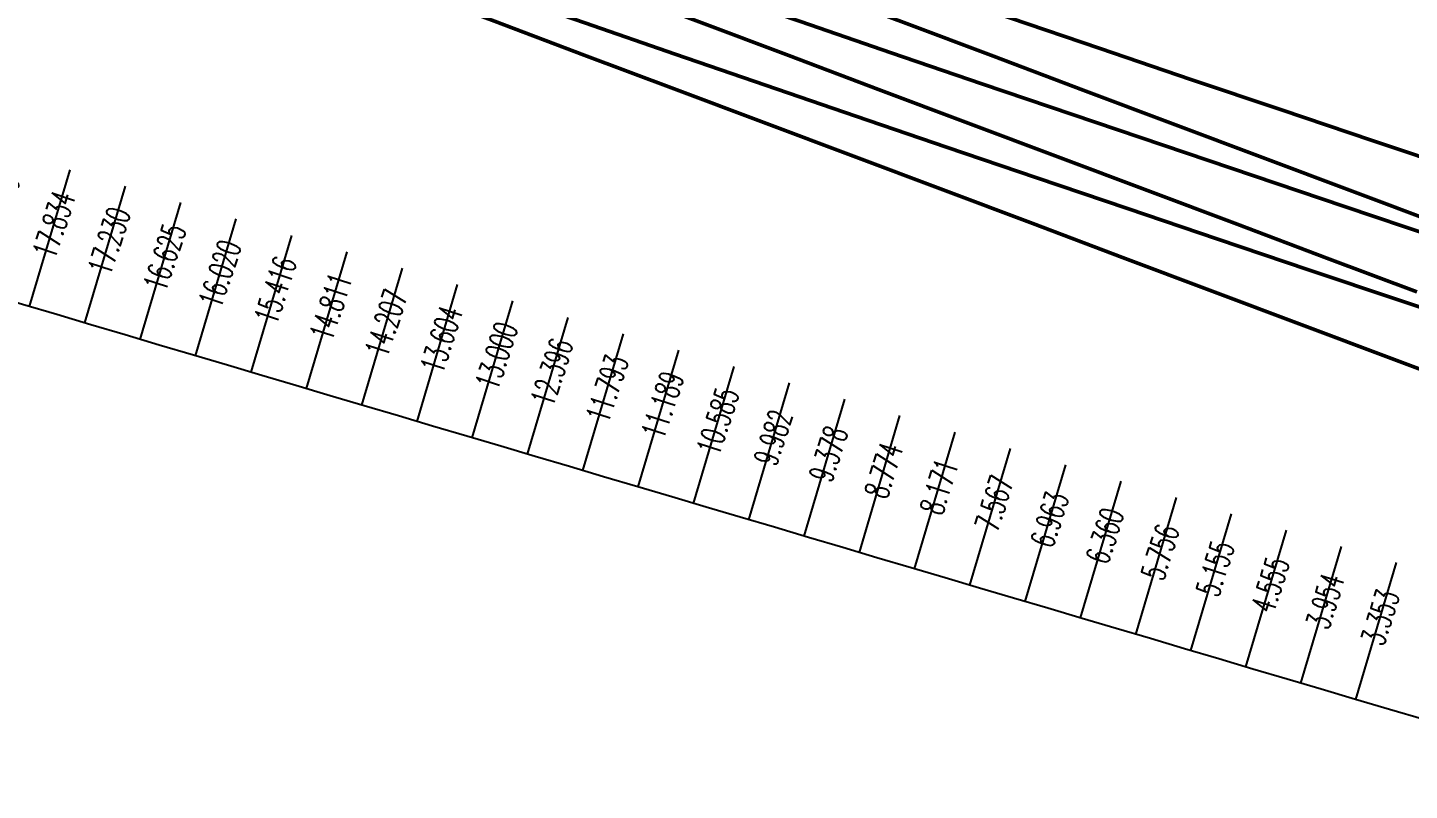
# Model space of a CAD drawing. Header units: millimetres. Extents: x 2688706 to 2690835, y 1254387 to 1255241.
# Drawn here: x 2689238.56 to 2689253.03, y 1254927.12 to 1254935.11 of the extents above; entities that cross this region are included whole.
import ezdxf
from ezdxf.enums import TextEntityAlignment as Align

# ---------------------------------------------------------------- set-up
doc = ezdxf.new("R2010")
doc.units = ezdxf.units.MM
doc.linetypes.add('STRICHLINIE', pattern=[0.75, 0.5, -0.25])
doc.linetypes.add('STRICHPUNKT', pattern=[1, 0.5, -0.25, 0, -0.25])
for name, color, linetype in [('A-HS-0014-_____', 1, 'STRICHPUNKT'), ('A-N1-0014-_____', 1, 'STRICHPUNKT'), ('BS-TR-B-Gleisstrang-LinieGeometrie', 7, 'Continuous'), ('BS-TR-N-Gleisstrang-LinieGeometrie', 7, 'Continuous'), ('H-HS-0014-_____', 7, 'Continuous'), ('H-N1-0014-_____', 7, 'Continuous'), ('K-HS-0014-_____', 1, 'Continuous'), ('K-N1-0014-_____', 1, 'Continuous'), ('S-OF-0014-_____', 7, 'STRICHLINIE'), ('S-ON-0014-_____', 7, 'Continuous'), ('T-MK-0014-_____', 1, 'Continuous'), ('T-SS-0014-_____', 7, 'Continuous')]:
    doc.layers.add(name, color=color, linetype=linetype)
doc.styles.add('R6', font='simplex.shx', dxfattribs={"width": 0.6})

# ---------------------------------------------------------------- blocks, each defined once
blk = doc.blocks.new('WeiVlpSchwelleL')
at = {"color": 7}
for p, q in [((-0.4999999999999905, -0.1300000000000073), (-0.4999999999999832, 0.1299999999999694)), ((0.5000000000000135, -0.130000000000005), (0.5000000000000135, 0.1299999999999717))]:
    blk.add_line(p, q, dxfattribs=at)
at = {"color": 0, "linetype": 'ByBlock', "lineweight": -2}
blk.add_line((-0.4999999999999868, -1.183033536314004e-14), (0.5000000000000118, 4.669396854307774e-15), dxfattribs=at)
at = {"style": 'R6', "width": 0.6}
blk.add_attdef('LAENGE', text='', height=0.25, rotation=89.99999999999999, dxfattribs=at).set_placement((-1.229737067022953, 0.007106245459261308, 6e-06), align=Align.MIDDLE)
at = {"style": 'R6', "width": 0.6, "flags": 1}
for tag, p in [('WVP-SKML', (-5, 0, 2e-06)), ('WVP-SKMR', (3, 0, 2e-06))]:
    blk.add_attdef(tag, text='', height=0.25, rotation=180, dxfattribs=at).set_placement(p, align=Align.MIDDLE_CENTER)
at = {"style": 'R6', "width": 0.6}
blk.add_attdef('BEZEICHNUNG', text='', height=0.25, rotation=180, dxfattribs=at).set_placement((-2.249999999999987, -5.373479439185756e-14, 2), align=Align.MIDDLE_LEFT)
at = {"style": 'R6', "width": 0.6, "flags": 1}
blk.add_attdef('VERSCHIEBUNG', text='', height=0.25, rotation=180, dxfattribs=at).set_placement((-1.470197398034461, -5.373479439185758e-14, 2), align=Align.MIDDLE_LEFT)
for tag, p in [('VERKLINKS', (-0.8749999999999833, -5.426408495180606e-14, 2e-06)), ('VERKRECHTS', (0.8611075787621026, -8.736039560677224e-05, 2e-06))]:
    blk.add_attdef(tag, text='', height=0.25, rotation=180, dxfattribs=at).set_placement(p, align=Align.MIDDLE)
at = {"color": 1, "extrusion": (-1, -6.123233995736769e-17, 1.224646799147353e-16), "style": 'R6', "width": 0.6, "flags": 8}
blk.add_attdef('WVP-ANL', text='', height=0.25, rotation=270, dxfattribs=at).set_placement((1.179971919316135e-14, -7.187955122291877e-15, 0.4999999999999868), align=Align.MIDDLE)
at = {"color": 1, "extrusion": (1, -1.608122649676636e-16, 1.224646799147353e-16), "style": 'R6', "width": 0.6, "flags": 8}
blk.add_attdef('WVP-ANR', text='', height=0.25, rotation=270, dxfattribs=at).set_placement((-1.65451836612779e-14, -4.265120563609635e-14, 0.50000000000001), align=Align.MIDDLE)
blk = doc.blocks.new('Weiche-14')
at = {"layer": 'A-HS-0014-_____', "flags": 128}
blk.add_lwpolyline([(421.08543, 16.34465, -0.0162866445366345), (364.68931, 13.51426)], format="xyb", dxfattribs=at)
at = {"layer": 'A-N1-0014-_____', "flags": 128}
blk.add_lwpolyline([(421.08543, 16.34465, -0.0005004820583355327), (373.9069, 12.48086, -0.002643607657813), (364.76497, 11.79032)], format="xyb", dxfattribs=at)
at = {"layer": 'H-HS-0014-_____', "flags": 128}
for points in [[(421.0234637121023, 17.09208573580884, -0.01628664453663441), (364.6761292868455, 14.26414417025615, -0.01628664453663441)], [(421.1473962878964, 15.59721426419105, -0.01628664453663442), (364.7024907131539, 12.76437582974381, -0.01628664453663442)]]:
    blk.add_lwpolyline(points, format="xyb", dxfattribs=at)
at = {"layer": 'H-N1-0014-_____', "flags": 128}
for points in [[(421.0234638609347, 17.09208574814693, -0.000500482058335468), (373.8464302967145, 13.2284183020638, -0.002643607657813163), (364.7124342324677, 12.53847773278756, -0.002643607657813163)], [(421.1473961390559, 15.59721425185126, -0.0005004820583354682), (373.9673697032883, 11.73330169793553, -0.002643607657813146), (364.8175057675321, 11.04216226721246, -0.002643607657813146)]]:
    blk.add_lwpolyline(points, format="xyb", dxfattribs=at)
at = {"layer": 'K-HS-0014-_____', "flags": 128}
for points in [[(364.6760677768507, 14.26764362971733, 0.01628664453663441), (421.0231745360921, 17.09557376924272, 0.01628664453663441)], [(364.7019195489165, 12.79687081045495, 0.01628664453663441), (421.1447110820867, 15.62960314607608, 0.01628664453663441)], [(364.7025522231486, 12.76087637028263, 0.01628664453663441), (421.1476854639066, 15.59372623075717, 0.01628664453663441)]]:
    blk.add_lwpolyline(points, format="xyb", dxfattribs=at)
at = {"layer": 'K-N1-0014-_____', "flags": 128}
for points in [[(421.0231746856191, 17.09557378163663, -0.000500482058335466), (373.8461481047659, 13.23190690747288, -0.00264360765781314), (364.7121890655525, 12.54196913554051, -0.00264360765781314)], [(421.1476853143713, 15.59372621836155, -0.0005004820583354675), (373.9676518952369, 11.72981309252646, -0.002643607657813155), (364.8177509344472, 11.03867086445939, -0.002643607657813155)]]:
    blk.add_lwpolyline(points, format="xyb", dxfattribs=at)
at = {"layer": 'T-MK-0014-_____'}
for p, q in [((397.7858464813809, 5.062313243190617), (397.6634405666905, 6.557310498053917)), ((395.9892018440744, 4.915278257669534), (395.8669098584426, 6.410284836334061)), ((396.5880846347766, 4.9642747065861), (396.4657546727129, 6.45927817828157)), ((397.1869661806668, 5.01328636843886), (397.0645982422503, 6.508286732200586)), ((394.1865637731942, 4.76789129998677), (394.0643860966773, 6.262907224771837)), ((394.7884414191227, 4.817086478166228), (394.6662255762639, 6.312099283380388)), ((395.3903178089478, 4.866297021709965), (395.2680637998267, 6.361306706378866)), ((392.3809233027081, 4.620397957984839), (392.2588601256948, 6.115423235636495)), ((392.9828047145945, 4.669547039867547), (392.8607033710003, 6.164569200871362)), ((393.5846848715541, 4.718711487211053), (393.4625453614589, 6.213730530592673)), ((390.5752715414101, 4.473042905434043), (390.4533228646162, 5.968077527183058)), ((391.1771567157234, 4.522145890734064), (391.0551698721102, 6.017177398758326)), ((391.7790406362869, 4.571264241598715), (391.6570156259339, 6.066292634923851)), ((388.7696084998898, 4.325826143202976), (388.6477743240307, 5.820870100280072)), ((389.3714974330999, 4.374883031638067), (389.2496250901831, 5.869923877913505)), ((389.9733851137378, 4.423955285723411), (389.8514746038427, 5.918993020222822)), ((386.9639341887395, 4.178747672153047), (386.8422145145299, 5.673800955788885)), ((387.5658268773171, 4.227758463430108), (387.4440690358116, 5.722808639187407)), ((388.167718314498, 4.276784620457467), (388.045922305776, 5.771831687361847)), ((385.1562544783277, 4.031645294164501), (385.0346494329341, 5.526707905875069)), ((385.7591479909256, 4.080691062013611), (385.6375047147718, 5.575750563627698)), ((386.362040249158, 4.129752246662182), (386.2403587423235, 5.624808637202179)), ((383.3475664183322, 3.88460049172667), (383.2260760656963, 5.379672427860981)), ((383.9504636916371, 3.933600008988715), (383.8289351080024, 5.428668837959394)), ((384.5533597117811, 3.982614943145389), (384.4317928972272, 5.477680663974823))]:
    blk.add_line(p, q, dxfattribs=at)
at = {"layer": 'T-MK-0014-_____', "flags": 128}
blk.add_lwpolyline([(401.1291847316513, 5.336294458131306, -0.000252482052245773), (377.3185248468812, 3.395453255269752, -0.000252482052245773)], format="xyb", dxfattribs=at)
at = {"layer": 'S-OF-0014-_____'}
ref = blk.add_blockref('WeiVlpSchwelleL', (396.426233027497, 14.4836754160508), dxfattribs=dict(at, xscale=3, rotation=93.78343356066065))
ref.add_attrib('WVP-SKML', '3.954', dxfattribs={"layer": 'T-MK-0014-_____', "height": 0.25, "rotation": 93.78343356066065, "style": 'R6', "width": 0.6}).set_placement((397.1135454176169, 5.910286586695896), align=Align.MIDDLE_CENTER)
ref.add_attrib('WVP-SKMR', '3.945', dxfattribs={"layer": 'T-MK-0014-_____', "height": 0.25, "rotation": 93.78343356066065, "style": 'R6', "width": 0.6}).set_placement((395.8496252080068, 24.91380830102556), align=Align.MIDDLE_CENTER)
ref = blk.add_blockref('WeiVlpSchwelleL', (397.0245071244227, 14.52449708291908), dxfattribs=dict(at, xscale=2.999999999999999, rotation=93.8417692555251))
ref.add_attrib('WVP-SKML', '3.353', dxfattribs={"layer": 'T-MK-0014-_____', "height": 0.25, "rotation": 93.8417692555251, "style": 'R6', "width": 0.6}).set_placement((397.7124029325667, 5.959311596108597), align=Align.MIDDLE_CENTER)
ref.add_attrib('WVP-SKMR', '3.346', dxfattribs={"layer": 'T-MK-0014-_____', "height": 0.25, "rotation": 93.8417692555251, "style": 'R6', "width": 0.6}).set_placement((396.440935396984, 24.9460836656404), align=Align.MIDDLE_CENTER)
ref = blk.add_blockref('WeiVlpSchwelleL', (393.427203712331, 14.28230839888528), dxfattribs=dict(at, xscale=3.2, rotation=93.59418460477941))
ref.add_attrib('WVP-SKML', '6.963', dxfattribs={"layer": 'T-MK-0014-_____', "height": 0.25, "rotation": 93.59418460477941, "style": 'R6', "width": 0.6}).set_placement((394.1132571672841, 5.66490085485781), align=Align.MIDDLE_CENTER)
ref.add_attrib('WVP-SKMR', '6.948', dxfattribs={"layer": 'T-MK-0014-_____', "height": 0.25, "rotation": 93.59418460477941, "style": 'R6', "width": 0.6}).set_placement((392.8838578095553, 24.75811155395954), align=Align.MIDDLE_CENTER)
ref = blk.add_blockref('WeiVlpSchwelleL', (394.0290280631972, 14.32228057445133), dxfattribs=dict(at, xscale=3.2, rotation=93.61893434646352))
ref.add_attrib('WVP-SKML', '6.360', dxfattribs={"layer": 'T-MK-0014-_____', "height": 0.25, "rotation": 93.61893434646352, "style": 'R6', "width": 0.6}).set_placement((394.7151119134074, 5.714094161294724), align=Align.MIDDLE_CENTER)
ref.add_attrib('WVP-SKMR', '6.345', dxfattribs={"layer": 'T-MK-0014-_____', "height": 0.25, "rotation": 93.61893434646352, "style": 'R6', "width": 0.6}).set_placement((393.4792271140013, 24.78854022750887), align=Align.MIDDLE_CENTER)
ref = blk.add_blockref('WeiVlpSchwelleL', (394.630841008841, 14.36246987163275), dxfattribs=dict(at, xscale=3, rotation=93.64400235475733))
ref.add_attrib('WVP-SKML', '5.756', dxfattribs={"layer": 'T-MK-0014-_____', "height": 0.25, "rotation": 93.64400235475733, "style": 'R6', "width": 0.6}).set_placement((395.3169654034751, 5.763302832511305), align=Align.MIDDLE_CENTER)
ref.add_attrib('WVP-SKMR', '5.742', dxfattribs={"layer": 'T-MK-0014-_____', "height": 0.25, "rotation": 93.64400235475733, "style": 'R6', "width": 0.6}).set_placement((394.0745751006889, 24.81938317802908), align=Align.MIDDLE_CENTER)
ref = blk.add_blockref('WeiVlpSchwelleL', (395.229649487338, 14.4026748240538), dxfattribs=dict(at, xscale=3, rotation=93.66939885759244))
ref.add_attrib('WVP-SKML', '5.155', dxfattribs={"layer": 'T-MK-0014-_____', "height": 0.25, "rotation": 93.66939885759244, "style": 'R6', "width": 0.6}).set_placement((395.9158266526953, 5.81228220486825), align=Align.MIDDLE_CENTER)
ref.add_attrib('WVP-SKMR', '5.142', dxfattribs={"layer": 'T-MK-0014-_____', "height": 0.25, "rotation": 93.66939885759244, "style": 'R6', "width": 0.6}).set_placement((394.6669386075935, 24.8504837983201), align=Align.MIDDLE_CENTER)
ref = blk.add_blockref('WeiVlpSchwelleL', (395.8279471007952, 14.44306799385771), dxfattribs=dict(at, xscale=3, rotation=93.72597522588623))
ref.add_attrib('WVP-SKML', '4.555', dxfattribs={"layer": 'T-MK-0014-_____', "height": 0.25, "rotation": 93.72597522588623, "style": 'R6', "width": 0.6}).set_placement((396.5146866575384, 5.861276789603382), align=Align.MIDDLE_CENTER)
ref.add_attrib('WVP-SKMR', '4.543', dxfattribs={"layer": 'T-MK-0014-_____', "height": 0.25, "rotation": 93.72597522588623, "style": 'R6', "width": 0.6}).set_placement((395.2582928506982, 24.88194167351013), align=Align.MIDDLE_CENTER)
ref = blk.add_blockref('WeiVlpSchwelleL', (389.2176224912407, 14.00874360711947), dxfattribs=dict(at, xscale=3.2, rotation=93.2356641481209))
ref.add_attrib('WVP-SKML', '11.189', dxfattribs={"layer": 'T-MK-0014-_____', "height": 0.25, "rotation": 93.2356641481209, "style": 'R6', "width": 0.6}).set_placement((389.9002388078007, 5.320977926423057), align=Align.MIDDLE_CENTER)
ref.add_attrib('WVP-SKMR', '11.160', dxfattribs={"layer": 'T-MK-0014-_____', "height": 0.25, "rotation": 93.2356641481209, "style": 'R6', "width": 0.6}).set_placement((388.7226157431542, 24.55702911374658), align=Align.MIDDLE_CENTER)
ref = blk.add_blockref('WeiVlpSchwelleL', (389.8190230212613, 14.04717489480373), dxfattribs=dict(at, xscale=3.2, rotation=93.28424815459809))
ref.add_attrib('WVP-SKML', '10.585', dxfattribs={"layer": 'T-MK-0014-_____', "height": 0.25, "rotation": 93.28424815459809, "style": 'R6', "width": 0.6}).set_placement((390.5021023353337, 5.370063678483452), align=Align.MIDDLE_CENTER)
ref.add_attrib('WVP-SKMR', '10.558', dxfattribs={"layer": 'T-MK-0014-_____', "height": 0.25, "rotation": 93.28424815459809, "style": 'R6', "width": 0.6}).set_placement((389.3171380454221, 24.58451623893365), align=Align.MIDDLE_CENTER)
ref = blk.add_blockref('WeiVlpSchwelleL', (391.0217928780997, 14.12468689481966), dxfattribs=dict(at, xscale=3.2, rotation=93.38403171081424))
ref.add_attrib('WVP-SKML', '9.378', dxfattribs={"layer": 'T-MK-0014-_____', "height": 0.25, "rotation": 93.38403171081424, "style": 'R6', "width": 0.6}).set_placement((391.7058256300751, 5.468281277593796), align=Align.MIDDLE_CENTER)
ref.add_attrib('WVP-SKMR', '9.355', dxfattribs={"layer": 'T-MK-0014-_____', "height": 0.25, "rotation": 93.38403171081424, "style": 'R6', "width": 0.6}).set_placement((390.5061246476002, 24.6407294818626), align=Align.MIDDLE_CENTER)
ref = blk.add_blockref('WeiVlpSchwelleL', (391.6231619144364, 14.16376759340733), dxfattribs=dict(at, xscale=3.200000000000001, rotation=93.4352414331177))
ref.add_attrib('WVP-SKML', '8.774', dxfattribs={"layer": 'T-MK-0014-_____', "height": 0.25, "rotation": 93.4352414331177, "style": 'R6', "width": 0.6}).set_placement((392.3076853965001, 5.517413124575832), align=Align.MIDDLE_CENTER)
ref.add_attrib('WVP-SKMR', '8.753', dxfattribs={"layer": 'T-MK-0014-_____', "height": 0.25, "rotation": 93.4352414331177, "style": 'R6', "width": 0.6}).set_placement((391.1005883737124, 24.66945557247617), align=Align.MIDDLE_CENTER)
ref = blk.add_blockref('WeiVlpSchwelleL', (392.2245201624053, 14.20306474837986), dxfattribs=dict(at, xscale=3.2, rotation=93.48733510984107))
ref.add_attrib('WVP-SKML', '8.171', dxfattribs={"layer": 'T-MK-0014-_____', "height": 0.25, "rotation": 93.48733510984107, "style": 'R6', "width": 0.6}).set_placement((392.909543908438, 5.566560336469836), align=Align.MIDDLE_CENTER)
ref.add_attrib('WVP-SKMR', '8.151', dxfattribs={"layer": 'T-MK-0014-_____', "height": 0.25, "rotation": 93.48733510984107, "style": 'R6', "width": 0.6}).set_placement((391.6950320006571, 24.69859462410504), align=Align.MIDDLE_CENTER)
ref = blk.add_blockref('WeiVlpSchwelleL', (392.8258674767784, 14.24257835261534), dxfattribs=dict(at, xscale=3.199999999999999, rotation=93.54031556145674))
ref.add_attrib('WVP-SKML', '7.567', dxfattribs={"layer": 'T-MK-0014-_____', "height": 0.25, "rotation": 93.54031556145674, "style": 'R6', "width": 0.6}).set_placement((393.5114011654969, 5.615722913240025), align=Align.MIDDLE_CENTER)
ref.add_attrib('WVP-SKMR', '7.549', dxfattribs={"layer": 'T-MK-0014-_____', "height": 0.25, "rotation": 93.54031556145674, "style": 'R6', "width": 0.6}).set_placement((392.2894552415604, 24.72814662268667), align=Align.MIDDLE_CENTER)
ref = blk.add_blockref('WeiVlpSchwelleL', (385.6075113425575, 13.78263976306903), dxfattribs=dict(at, xscale=3.399999999999999, rotation=93.04003698745784))
ref.add_attrib('WVP-SKML', '14.811', dxfattribs={"layer": 'T-MK-0014-_____', "height": 0.25, "rotation": 93.04003698745784, "style": 'R6', "width": 0.6}).set_placement((386.2890313450573, 5.02678608098618), align=Align.MIDDLE_CENTER)
ref.add_attrib('WVP-SKMR', '14.774', dxfattribs={"layer": 'T-MK-0014-_____', "height": 0.25, "rotation": 93.04003698745784, "style": 'R6', "width": 0.6}).set_placement((385.1521295574648, 24.400656493106), align=Align.MIDDLE_CENTER)
ref = blk.add_blockref('WeiVlpSchwelleL', (387.4133602377589, 13.89474867374031), dxfattribs=dict(at, xscale=3.4, rotation=93.09506559870547))
ref.add_attrib('WVP-SKML', '13.000', dxfattribs={"layer": 'T-MK-0014-_____', "height": 0.25, "rotation": 93.0950655987054, "style": 'R6', "width": 0.6}).set_placement((388.0946407092648, 5.173812860600095), align=Align.MIDDLE_CENTER)
ref.add_attrib('WVP-SKMR', '12.965', dxfattribs={"layer": 'T-MK-0014-_____', "height": 0.25, "rotation": 93.0950655987054, "style": 'R6', "width": 0.6}).set_placement((386.9389362746161, 24.47704588187819), align=Align.MIDDLE_CENTER)
ref = blk.add_blockref('WeiVlpSchwelleL', (388.0147909542346, 13.93253049001896), dxfattribs=dict(at, xscale=3.399999999999999, rotation=93.14108024753904))
ref.add_attrib('WVP-SKML', '12.396', dxfattribs={"layer": 'T-MK-0014-_____', "height": 0.25, "rotation": 93.14108024753904, "style": 'R6', "width": 0.6}).set_placement((388.6965079943743, 5.222852517449233), align=Align.MIDDLE_CENTER)
ref.add_attrib('WVP-SKMR', '12.364', dxfattribs={"layer": 'T-MK-0014-_____', "height": 0.25, "rotation": 93.14108024753904, "style": 'R6', "width": 0.6}).set_placement((387.5335145708241, 24.50329392225265), align=Align.MIDDLE_CENTER)
ref = blk.add_blockref('WeiVlpSchwelleL', (388.6162117538144, 13.97052880331722), dxfattribs=dict(at, xscale=3.2, rotation=93.18794385709555))
ref.add_attrib('WVP-SKML', '11.793', dxfattribs={"layer": 'T-MK-0014-_____', "height": 0.25, "rotation": 93.18794385709555, "style": 'R6', "width": 0.6}).set_placement((389.2983740273498, 5.27190753940333), align=Align.MIDDLE_CENTER)
ref.add_attrib('WVP-SKMR', '11.762', dxfattribs={"layer": 'T-MK-0014-_____', "height": 0.25, "rotation": 93.18794385709555, "style": 'R6', "width": 0.6}).set_placement((388.1280744893143, 24.52995500383096), align=Align.MIDDLE_CENTER)
ref = blk.add_blockref('WeiVlpSchwelleL', (390.4204131986286, 14.08582265964378), dxfattribs=dict(at, xscale=3.2, rotation=93.33370217306171))
ref.add_attrib('WVP-SKML', '9.982', dxfattribs={"layer": 'T-MK-0014-_____', "height": 0.25, "rotation": 93.33370217306171, "style": 'R6', "width": 0.6}).set_placement((391.1039646095555, 5.419164795548621), align=Align.MIDDLE_CENTER)
ref.add_attrib('WVP-SKMR', '9.956', dxfattribs={"layer": 'T-MK-0014-_____', "height": 0.25, "rotation": 93.33370217306171, "style": 'R6', "width": 0.6}).set_placement((389.9116411092054, 24.61241636612709), align=Align.MIDDLE_CENTER)
ref = blk.add_blockref('WeiVlpSchwelleL', (382.5950860626872, 13.59993350850516), dxfattribs=dict(at, xscale=3.4, rotation=92.83029440929694))
ref.add_attrib('WVP-SKML', '17.834', dxfattribs={"layer": 'T-MK-0014-_____', "height": 0.25, "rotation": 92.83029440929694, "style": 'R6', "width": 0.6}).set_placement((383.2746722067507, 4.781643653407256), align=Align.MIDDLE_CENTER)
ref.add_attrib('WVP-SKMR', '17.787', dxfattribs={"layer": 'T-MK-0014-_____', "height": 0.25, "rotation": 92.83029440929694, "style": 'R6', "width": 0.6}).set_placement((382.1737764921811, 24.28163029518783), align=Align.MIDDLE_CENTER)
ref = blk.add_blockref('WeiVlpSchwelleL', (383.1975889748936, 13.63604023933561), dxfattribs=dict(at, xscale=3.4, rotation=92.87067250306342))
ref.add_attrib('WVP-SKML', '17.230', dxfattribs={"layer": 'T-MK-0014-_____', "height": 0.25, "rotation": 92.87067250306342, "style": 'R6', "width": 0.6}).set_placement((383.8775465414563, 4.830641306371122), align=Align.MIDDLE_CENTER)
ref.add_attrib('WVP-SKMR', '17.185', dxfattribs={"layer": 'T-MK-0014-_____', "height": 0.25, "rotation": 92.87067250306342, "style": 'R6', "width": 0.6}).set_placement((382.769479946303, 24.30460653504108), align=Align.MIDDLE_CENTER)
ref = blk.add_blockref('WeiVlpSchwelleL', (383.8000831050057, 13.67236423599945), dxfattribs=dict(at, xscale=3.4, rotation=92.91182467460328))
ref.add_attrib('WVP-SKML', '16.625', dxfattribs={"layer": 'T-MK-0014-_____', "height": 0.25, "rotation": 92.91182467460321, "style": 'R6', "width": 0.6}).set_placement((384.4804196230488, 4.879654375643049), align=Align.MIDDLE_CENTER)
ref.add_attrib('WVP-SKMR', '16.582', dxfattribs={"layer": 'T-MK-0014-_____', "height": 0.25, "rotation": 92.91182467460321, "style": 'R6', "width": 0.6}).set_placement((383.3651672683199, 24.32799728618562), align=Align.MIDDLE_CENTER)
ref = blk.add_blockref('WeiVlpSchwelleL', (384.4025683069859, 13.70890549275447), dxfattribs=dict(at, xscale=3.4, rotation=92.95376223446041))
ref.add_attrib('WVP-SKML', '16.020', dxfattribs={"layer": 'T-MK-0014-_____', "height": 0.25, "rotation": 92.95376223446041, "style": 'R6', "width": 0.6}).set_placement((385.0832914510916, 4.928682861190842), align=Align.MIDDLE_CENTER)
ref.add_attrib('WVP-SKMR', '15.979', dxfattribs={"layer": 'T-MK-0014-_____', "height": 0.25, "rotation": 92.95376223446041, "style": 'R6', "width": 0.6}).set_placement((383.9608381698001, 24.35180253729584), align=Align.MIDDLE_CENTER)
ref = blk.add_blockref('WeiVlpSchwelleL', (385.0050444348427, 13.74566400376062), dxfattribs=dict(at, xscale=3.4, rotation=92.9964961471467))
ref.add_attrib('WVP-SKML', '15.416', dxfattribs={"layer": 'T-MK-0014-_____', "height": 0.25, "rotation": 92.9964961471467, "style": 'R6', "width": 0.6}).set_placement((385.6861620252333, 4.977726762982063), align=Align.MIDDLE_CENTER)
ref.add_attrib('WVP-SKMR', '15.376', dxfattribs={"layer": 'T-MK-0014-_____', "height": 0.25, "rotation": 92.9964961471467, "style": 'R6', "width": 0.6}).set_placement((384.5564923623202, 24.376022276845), align=Align.MIDDLE_CENTER)
ref = blk.add_blockref('WeiVlpSchwelleL', (378.3773320444392, 13.35327029704001), dxfattribs=dict(at, xscale=3.600000000000001, rotation=92.56831552905949))
ref.add_attrib('WVP-SKML', '22.067', dxfattribs={"layer": 'T-MK-0014-_____', "height": 0.25, "rotation": 92.56831552905949, "style": 'R6', "width": 0.6}).set_placement((379.0545168090816, 4.439091741931109), align=Align.MIDDLE_CENTER)
ref.add_attrib('WVP-SKMR', '22.007', dxfattribs={"layer": 'T-MK-0014-_____', "height": 0.25, "rotation": 92.56831552905949, "style": 'R6', "width": 0.6}).set_placement((378.003424844227, 24.13240384158819), align=Align.MIDDLE_CENTER)
ref = blk.add_blockref('WeiVlpSchwelleL', (378.9798923426015, 13.38785601478702), dxfattribs=dict(at, xscale=3.600000000000001, rotation=92.60361343897875))
ref.add_attrib('WVP-SKML', '21.462', dxfattribs={"layer": 'T-MK-0014-_____', "height": 0.25, "rotation": 92.60361343897875, "style": 'R6', "width": 0.6}).set_placement((379.6573999046893, 4.487981479849195), align=Align.MIDDLE_CENTER)
ref.add_attrib('WVP-SKMR', '21.404', dxfattribs={"layer": 'T-MK-0014-_____', "height": 0.25, "rotation": 92.60361343897875, "style": 'R6', "width": 0.6}).set_placement((378.5992331463671, 24.15247820214018), align=Align.MIDDLE_CENTER)
ref = blk.add_blockref('WeiVlpSchwelleL', (379.5824448808901, 13.42265903571814), dxfattribs=dict(at, xscale=3.600000000000001, rotation=92.63959950033531))
ref.add_attrib('WVP-SKML', '20.858', dxfattribs={"layer": 'T-MK-0014-_____', "height": 0.25, "rotation": 92.63959950033531, "style": 'R6', "width": 0.6}).set_placement((380.260281749943, 4.536886634301613), align=Align.MIDDLE_CENTER)
ref.add_attrib('WVP-SKMR', '20.801', dxfattribs={"layer": 'T-MK-0014-_____', "height": 0.25, "rotation": 92.63959950033531, "style": 'R6', "width": 0.6}).set_placement((379.1950273356328, 24.17296714764401), align=Align.MIDDLE_CENTER)
ref = blk.add_blockref('WeiVlpSchwelleL', (380.1849895132417, 13.4576793548033), dxfattribs=dict(at, xscale=3.6, rotation=92.67628648304637))
ref.add_attrib('WVP-SKML', '20.253', dxfattribs={"layer": 'T-MK-0014-_____', "height": 0.25, "rotation": 92.67628648304637, "style": 'R6', "width": 0.6}).set_placement((380.8631623444067, 4.58580720525261), align=Align.MIDDLE_CENTER)
ref.add_attrib('WVP-SKMR', '20.199', dxfattribs={"layer": 'T-MK-0014-_____', "height": 0.25, "rotation": 92.67628648304637, "style": 'R6', "width": 0.6}).set_placement((379.7908071235409, 24.19387066817875), align=Align.MIDDLE_CENTER)
ref = blk.add_blockref('WeiVlpSchwelleL', (380.7875260936376, 13.49291696691085), dxfattribs=dict(at, xscale=3.6, rotation=92.71368704366415))
ref.add_attrib('WVP-SKML', '19.648', dxfattribs={"layer": 'T-MK-0014-_____', "height": 0.25, "rotation": 92.71368704366415, "style": 'R6', "width": 0.6}).set_placement((381.4660416877282, 4.634743192669675), align=Align.MIDDLE_CENTER)
ref.add_attrib('WVP-SKMR', '19.596', dxfattribs={"layer": 'T-MK-0014-_____', "height": 0.25, "rotation": 92.71368704366415, "style": 'R6', "width": 0.6}).set_placement((380.3865722216145, 24.21518875362307), align=Align.MIDDLE_CENTER)
ref = blk.add_blockref('WeiVlpSchwelleL', (381.3900544760329, 13.52837186680421), dxfattribs=dict(at, xscale=3.4, rotation=92.75181369360133))
ref.add_attrib('WVP-SKML', '19.044', dxfattribs={"layer": 'T-MK-0014-_____', "height": 0.25, "rotation": 92.75181369360133, "style": 'R6', "width": 0.6}).set_placement((382.0689197794921, 4.68369459652598), align=Align.MIDDLE_CENTER)
ref.add_attrib('WVP-SKMR', '18.993', dxfattribs={"layer": 'T-MK-0014-_____', "height": 0.25, "rotation": 92.75181369360133, "style": 'R6', "width": 0.6}).set_placement((380.9823223413861, 24.23692139365467), align=Align.MIDDLE_CENTER)
ref = blk.add_blockref('WeiVlpSchwelleL', (381.9925745143851, 13.56404404914701), dxfattribs=dict(at, xscale=3.4, rotation=92.79067877073369))
ref.add_attrib('WVP-SKML', '18.439', dxfattribs={"layer": 'T-MK-0014-_____', "height": 0.25, "rotation": 92.79067877073369, "style": 'R6', "width": 0.6}).set_placement((382.6717966192839, 4.732661416780263), align=Align.MIDDLE_CENTER)
ref.add_attrib('WVP-SKMR', '18.390', dxfattribs={"layer": 'T-MK-0014-_____', "height": 0.25, "rotation": 92.79067877073369, "style": 'R6', "width": 0.6}).set_placement((381.5780571943932, 24.25906857775085), align=Align.MIDDLE_CENTER)
ref = blk.add_blockref('WeiVlpSchwelleL', (377.1716890076428, 13.28473482357481), dxfattribs=dict(at, xscale=3.6, rotation=92.52196170646444))
ref.add_attrib('WVP-SKML', '23.276', dxfattribs={"layer": 'T-MK-0014-_____', "height": 0.25, "rotation": 92.52196170646444, "style": 'R6', "width": 0.6}).set_placement((377.8487468682777, 4.341358515811489), align=Align.MIDDLE_CENTER)
ref.add_attrib('WVP-SKMR', '23.213', dxfattribs={"layer": 'T-MK-0014-_____', "height": 0.25, "rotation": 92.52196170646444, "style": 'R6', "width": 0.6}).set_placement((376.8107785567308, 24.09346733090962), align=Align.MIDDLE_CENTER)
ref = blk.add_blockref('WeiVlpSchwelleL', (377.7747641324281, 13.31890188740755), dxfattribs=dict(at, xscale=3.600000000000001, rotation=92.53369291015218))
ref.add_attrib('WVP-SKML', '22.672', dxfattribs={"layer": 'T-MK-0014-_____', "height": 0.25, "rotation": 92.53369291015218, "style": 'R6', "width": 0.6}).set_placement((378.451632463473, 4.390217420572664), align=Align.MIDDLE_CENTER)
ref.add_attrib('WVP-SKMR', '22.610', dxfattribs={"layer": 'T-MK-0014-_____', "height": 0.25, "rotation": 92.53369291015218, "style": 'R6', "width": 0.6}).set_placement((377.4076027177025, 24.11274407570779), align=Align.MIDDLE_CENTER)
at = {"layer": 'S-ON-0014-_____'}
ref = blk.add_blockref('WeiVlpSchwelleL', (386.8114202134269, 13.85716183037204), dxfattribs=dict(at, xscale=3.399999999999999, rotation=93.07645959159926))
ref.add_attrib('BEZEICHNUNG', '6858', dxfattribs={"layer": 'T-SS-0014-_____', "height": 0.25, "rotation": 93.07645959159926, "style": 'R6', "width": 0.6}).set_placement((386.97660897375, 10.78365444361545), align=Align.MIDDLE_LEFT)
ref.add_attrib('WVP-SKML', '13.604', dxfattribs={"layer": 'T-MK-0014-_____', "height": 0.25, "rotation": 93.07645959159926, "style": 'R6', "width": 0.6}).set_placement((387.4927721724138, 5.124788568884488), align=Align.MIDDLE_CENTER)
ref.add_attrib('WVP-SKMR', '13.568', dxfattribs={"layer": 'T-MK-0014-_____', "height": 0.25, "rotation": 93.07645959159926, "style": 'R6', "width": 0.6}).set_placement((386.3433518020069, 24.45116830785157), align=Align.MIDDLE_CENTER)
ref = blk.add_blockref('WeiVlpSchwelleL', (386.2094705330285, 13.81979219139782), dxfattribs=dict(at, xscale=3.4, rotation=93.05811867969892))
ref.add_attrib('BEZEICHNUNG', '6859', dxfattribs={"layer": 'T-SS-0014-_____', "height": 0.25, "rotation": 93.05811867969892, "style": 'R6', "width": 0.6}).set_placement((386.3742950915411, 10.73463329761763), align=Align.MIDDLE_LEFT)
ref.add_attrib('WVP-SKML', '14.207', dxfattribs={"layer": 'T-MK-0014-_____', "height": 0.25, "rotation": 93.05811867969892, "style": 'R6', "width": 0.6}).set_placement((386.8909023842137, 5.07577964233455), align=Align.MIDDLE_CENTER)
ref.add_attrib('WVP-SKMR', '14.171', dxfattribs={"layer": 'T-MK-0014-_____', "height": 0.25, "rotation": 93.05811867969892, "style": 'R6', "width": 0.6}).set_placement((385.747749466827, 24.42570517415111), align=Align.MIDDLE_CENTER)
ref = blk.add_blockref('WeiVlpSchwelleL', (375.9697288184648, 13.21730068673133), dxfattribs=dict(at, xscale=3.8, rotation=92.51820649659217))
ref.add_attrib('BEZEICHNUNG', '7076', dxfattribs={"layer": 'T-SS-0014-_____', "height": 0.25, "rotation": 92.51820649659217, "style": 'R6', "width": 0.6}).set_placement((376.1155119747581, 9.902488901278332), align=Align.MIDDLE_LEFT)
ref.add_attrib('LAENGE', '3.8', dxfattribs={"layer": 'T-SS-0014-_____', "height": 0.25, "rotation": 2.518206496592175, "style": 'R6', "width": 0.6}).set_placement((376.0655487131804, 10.90126857919899), align=Align.MIDDLE)
ref.add_attrib('WVP-SKML', '0.250', dxfattribs={"layer": 'T-MK-0014-_____', "height": 0.25, "rotation": 92.51820649659217, "style": 'R6', "width": 0.6}).set_placement((376.6476239645239, 4.24406366626991), align=Align.MIDDLE_CENTER)
ref.add_attrib('WVP-SKMR', '0.250', dxfattribs={"layer": 'T-MK-0014-_____', "height": 0.25, "rotation": 92.51820649659217, "style": 'R6', "width": 0.6}).set_placement((375.620820388916, 24.05634567910995), align=Align.MIDDLE_CENTER)
ref = blk.add_blockref('WeiVlpSchwelleL', (376.568606539135, 13.25078577348881), dxfattribs=dict(at, xscale=3.8, rotation=92.51037231742782))
ref.add_attrib('BEZEICHNUNG', '7075', dxfattribs={"layer": 'T-SS-0014-_____', "height": 0.25, "rotation": 92.51037231742782, "style": 'R6', "width": 0.6}).set_placement((376.7132804424324, 9.95091702683111), align=Align.MIDDLE_LEFT)
ref.add_attrib('LAENGE', '3.8', dxfattribs={"layer": 'T-SS-0014-_____', "height": 0.25, "rotation": 2.510372317427745, "style": 'R6', "oblique": 359.9999999999999, "width": 0.6}).set_placement((376.6634972126741, 10.94970528311211), align=Align.MIDDLE)
ref.add_attrib('WVP-SKML', '23.881', dxfattribs={"layer": 'T-MK-0014-_____', "height": 0.25, "rotation": 92.51037231742782, "style": 'R6', "width": 0.6}).set_placement((377.245860023912, 4.292515027674424), align=Align.MIDDLE_CENTER)
ref.add_attrib('WVP-SKMR', '23.817', dxfattribs={"layer": 'T-MK-0014-_____', "height": 0.25, "rotation": 92.51037231742782, "style": 'R6', "width": 0.6}).set_placement((376.2139411048647, 24.07460657645951), align=Align.MIDDLE_CENTER)

msp = doc.modelspace()

# ---------------------------------------------------------------- linework, layer by layer
at = {"layer": 'BS-TR-B-Gleisstrang-LinieGeometrie', "lineweight": 50}
for points in [[(2689238.12671961, 1254938.14729179, 454.314182214279), (2689239.07224999, 1254937.81234228, 454.319645946987), (2689240.01815311, 1254937.47844683, 454.3252011582879), (2689240.96442779, 1254937.14560585, 454.330847848322), (2689241.91107286, 1254936.81381976, 454.336586017226), (2689242.85808713, 1254936.48308896, 454.342415665149), (2689243.80546943, 1254936.15341388, 454.34833679223), (2689244.75321859, 1254935.82479492, 454.354349398623), (2689245.70133342, 1254935.49723248, 454.360453484472), (2689246.64981275, 1254935.17072698, 454.366649049935), (2689247.59865541, 1254934.84527882, 454.3729360951619), (2689248.5478602, 1254934.52088841, 454.379314620313), (2689249.49742596, 1254934.19755614, 454.3857846255449), (2689250.44735151, 1254933.87528242, 454.392346111021), (2689251.39763565, 1254933.55406766, 454.398999076902), (2689252.34827722, 1254933.23391224, 454.405743523359), (2689253.29927503, 1254932.91481656, 454.4125794505539)], [(2689238.07629814, 1254937.99494424, 454.326189997013), (2689239.01544745, 1254937.64158743, 454.333114601311), (2689239.95459675, 1254937.28823062, 454.340213717949), (2689240.89374605, 1254936.93487381, 454.347487347573), (2689241.83289535, 1254936.581517, 454.3549354908401), (2689242.77204466, 1254936.22816019, 454.3625581484291), (2689243.71119396, 1254935.87480338, 454.37035532103), (2689244.65034326, 1254935.52144657, 454.37832700935), (2689245.58949257, 1254935.16808976, 454.386473214114), (2689246.52864187, 1254934.81473295, 454.39479393606), (2689247.46779117, 1254934.46137615, 454.403289175943), (2689248.40694047, 1254934.10801934, 454.411958934534), (2689249.34608978, 1254933.75466253, 454.42080321262), (2689250.28523908, 1254933.40130572, 454.429822011003), (2689251.22438838, 1254933.04794891, 454.439015330503), (2689252.16353768, 1254932.6945921, 454.448383171952), (2689253.10268699, 1254932.34123529, 454.457925536201)]]:
    msp.add_polyline3d(points, dxfattribs=at)
at = {"layer": 'BS-TR-N-Gleisstrang-LinieGeometrie', "color": 1, "lineweight": 50, "true_color": 0xff0000}
for points in [[(2689238.4385553, 1254938.83010804, 454.258762205568), (2689239.38249687, 1254938.49580189, 454.264210480028), (2689240.32681013, 1254938.16254714, 454.269751867922), (2689241.27149393, 1254937.8303442, 454.275386369392), (2689242.21654709, 1254937.49919348, 454.281113984584), (2689243.16196844, 1254937.1690954, 454.286934713648), (2689244.10775681, 1254936.84005035, 454.292848556733), (2689245.05391102, 1254936.51205875, 454.298855513995), (2689246.0004299, 1254936.18512101, 454.304955585588), (2689246.94731227, 1254935.85923753, 454.31114877167), (2689247.89455697, 1254935.53440872, 454.317435072403), (2689248.84216281, 1254935.21063497, 454.323814487948), (2689249.79012863, 1254934.88791669, 454.330287018473), (2689250.73845324, 1254934.56625429, 454.336852664144), (2689251.68713547, 1254934.24564815, 454.343511425133), (2689252.63617415, 1254933.92609868, 454.35026330161), (2689253.5855681, 1254933.60760627, 454.357108293753)], [(2689238.33967381, 1254938.69494228, 454.270373805155), (2689239.27882311, 1254938.34158547, 454.277290397526), (2689240.21797242, 1254937.98822866, 454.284382414296), (2689241.15712172, 1254937.63487185, 454.291649856115), (2689242.09627102, 1254937.28151504, 454.299092723648), (2689243.03542032, 1254936.92815823, 454.30671101758), (2689243.97456963, 1254936.57480142, 454.314504738606), (2689244.91371893, 1254936.22144461, 454.322473887444), (2689245.85286823, 1254935.86808781, 454.330618464822), (2689246.79201754, 1254935.514731, 454.3389384714881), (2689247.73116684, 1254935.16137419, 454.347433908205), (2689248.67031614, 1254934.80801738, 454.356104775752), (2689249.60946544, 1254934.45466057, 454.364951074924), (2689250.54861475, 1254934.10130376, 454.373972806531), (2689251.48776405, 1254933.74794695, 454.383169971402), (2689252.42691335, 1254933.39459014, 454.392542570379), (2689253.36606265, 1254933.04123333, 454.402090604322)], [(2689237.77933402, 1254937.47710599, 454.369503696487), (2689238.72280704, 1254937.14275738, 454.374932806973), (2689239.66665101, 1254936.80945737, 454.380453673449), (2689240.61086477, 1254936.47720638, 454.386066296053), (2689241.55544715, 1254936.14600482, 454.391770674929), (2689242.50039697, 1254935.81585309, 454.397566810218), (2689243.44571309, 1254935.48675161, 454.4034547020671), (2689244.39139432, 1254935.15870078, 454.409434350625), (2689245.3374395, 1254934.831701, 454.415505756044), (2689246.28384747, 1254934.50575268, 454.421668918474), (2689247.23061704, 1254934.18085623, 454.427923838072), (2689248.17774707, 1254933.85701204, 454.434270514997), (2689249.12523636, 1254933.53422051, 454.440708949406), (2689250.07308377, 1254933.21248204, 454.447239141463), (2689251.0212881, 1254932.89179704, 454.453861091332), (2689251.9698482, 1254932.57216588, 454.460574799182), (2689252.9187629, 1254932.25358898, 454.467380265181), (2689253.86803101, 1254931.93606672, 454.474275010135)], [(2689237.81292248, 1254937.2949462, 454.382061162568), (2689238.75207178, 1254936.94158939, 454.38897775494), (2689239.69122108, 1254936.58823258, 454.39606977171), (2689240.63037039, 1254936.23487577, 454.403337213529), (2689241.56951969, 1254935.88151896, 454.410780081062), (2689242.50866899, 1254935.52816215, 454.418398374993), (2689243.44781829, 1254935.17480534, 454.42619209602), (2689244.3869676, 1254934.82144853, 454.434161244857), (2689245.3261169, 1254934.46809172, 454.442305822235), (2689246.2652662, 1254934.11473491, 454.450625828902), (2689247.2044155, 1254933.7613781, 454.459121265619), (2689248.14356481, 1254933.40802129, 454.467792133165), (2689249.08271411, 1254933.05466449, 454.476638432337), (2689250.02186341, 1254932.70130768, 454.485660163945), (2689250.96101271, 1254932.34795087, 454.494857328816), (2689251.90016202, 1254931.99459406, 454.5042299277929), (2689252.83931132, 1254931.64123725, 454.513777961736), (2689253.77846062, 1254931.28788044, 454.523494560869)]]:
    msp.add_polyline3d(points, dxfattribs=at)

# ---------------------------------------------------------------- block references
at = {"extrusion": (0.01856783197081398, 0.078322802670633, 0.9967551224838128), "rotation": 172.1538819283246}
msp.add_blockref('Weiche-14', (-2326851.235015703, -1835463.384711666, 148676.4978498291), dxfattribs=at)

doc.saveas('drawing.dxf')
